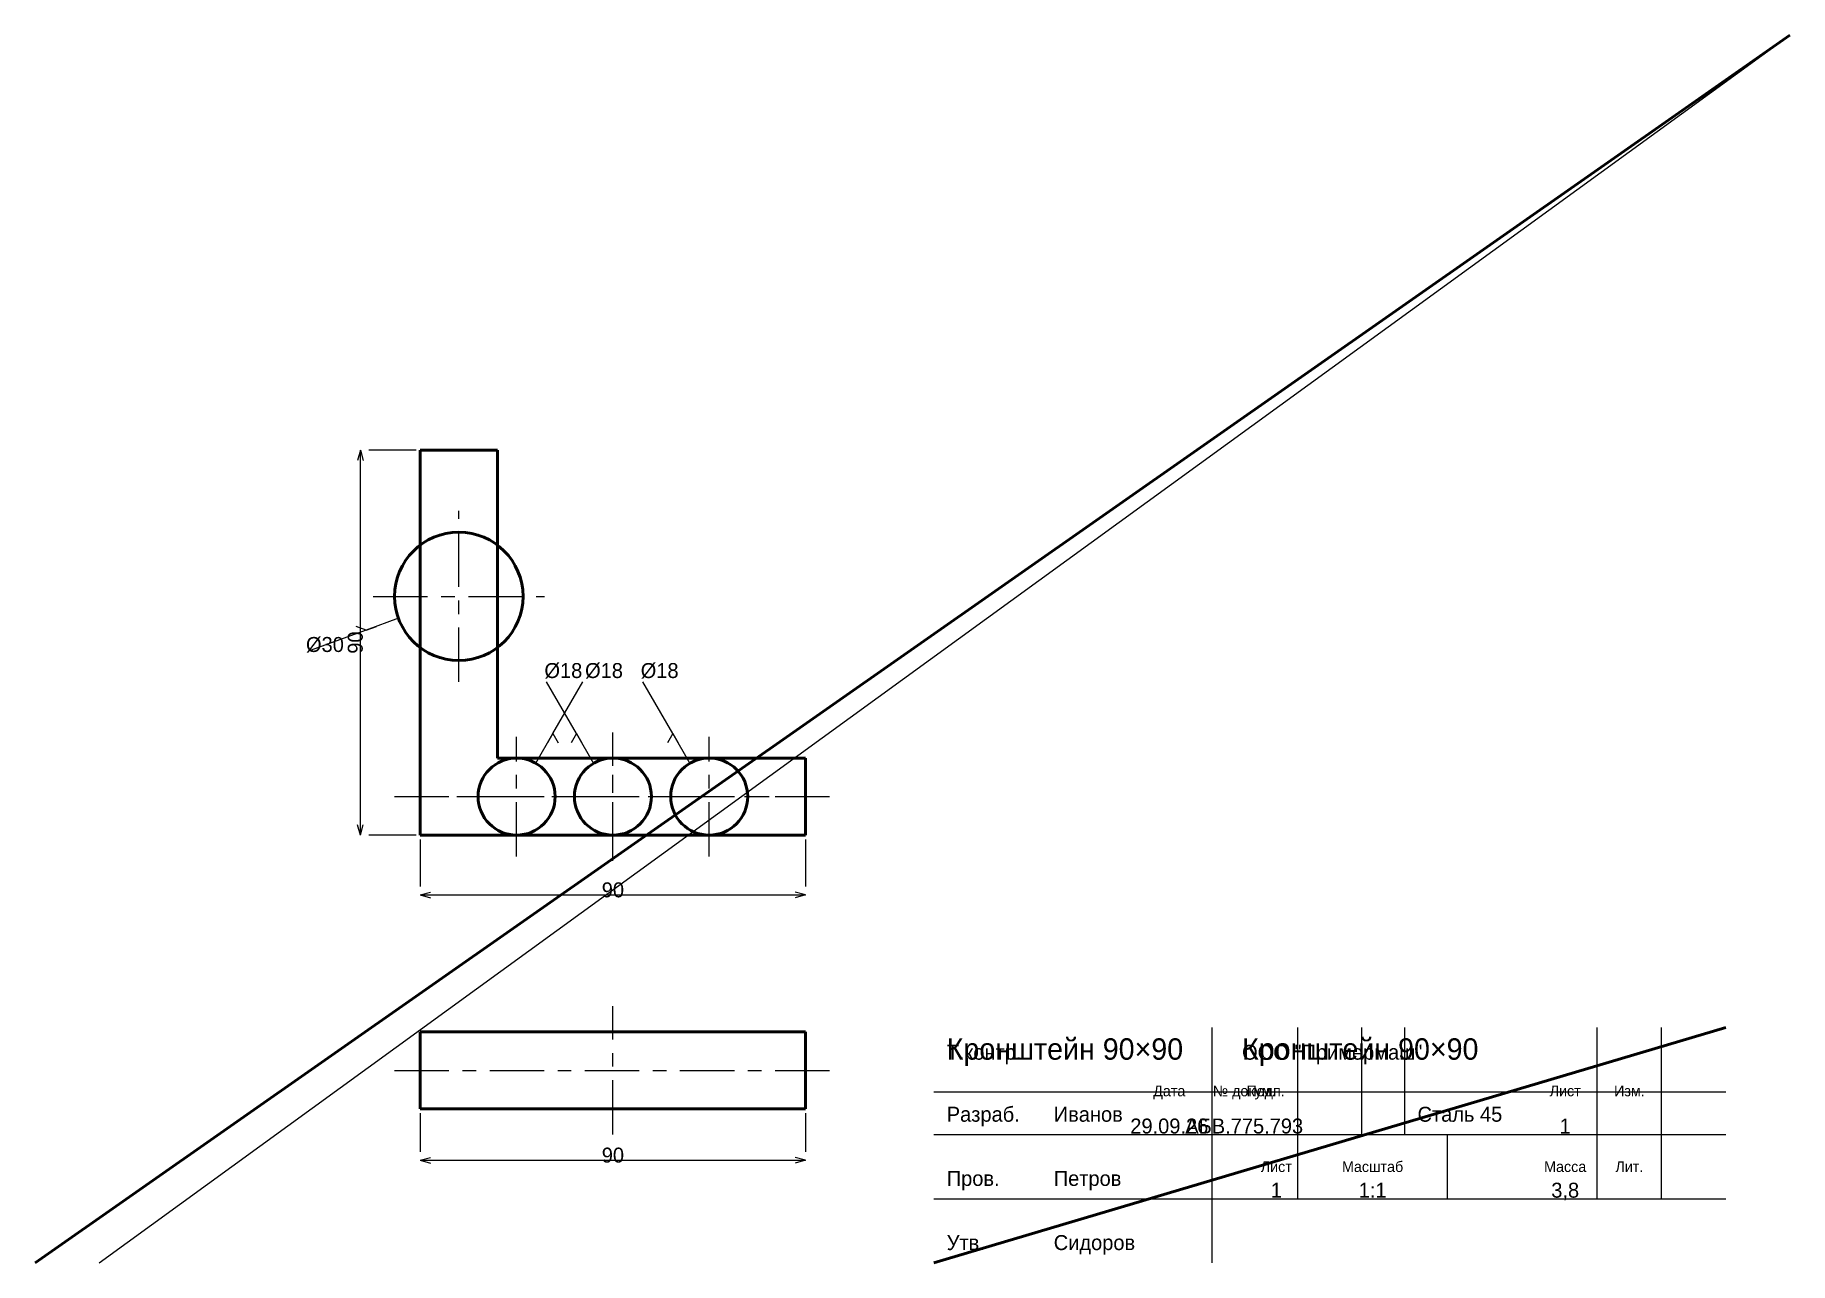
# Model space of a CAD drawing. Header units: millimetres. Extents: x 5 to 415, y 5 to 292.
import ezdxf
from ezdxf.enums import TextEntityAlignment as Align

# ---------------------------------------------------------------- set-up
doc = ezdxf.new("R2010")
doc.units = ezdxf.units.MM
doc.linetypes.add('CENTER', pattern=[22.225, 12.7, -3.175, 3.175, -3.175])
doc.linetypes.add('DASHED', pattern=[9, 6, -3])
for name, color, linetype, lineweight in [('AXIS', 7, 'CENTER', 25), ('DIMS', 7, 'CONTINUOUS', 25), ('MAIN', 7, 'CONTINUOUS', 50), ('TEXT', 7, 'CONTINUOUS', 25), ('THIN', 7, 'CONTINUOUS', 25)]:
    doc.layers.add(name, color=color, linetype=linetype, lineweight=lineweight)

msp = doc.modelspace()

# ---------------------------------------------------------------- linework, layer by layer
at = {"layer": 'AXIS', "linetype": 'CENTER', "lineweight": 25}
for p, q in [((104, 140.8), (104, 180.8)), ((84, 160.8), (124, 160.8)), ((117.5, 100), (117.5, 128)), ((140, 99), (140, 129)), ((140, 100), (140, 128)), ((162.5, 100), (162.5, 128)), ((89, 114), (191, 114)), ((103.5, 114), (131.5, 114)), ((126, 114), (154, 114)), ((148.5, 114), (176.5, 114)), ((140, 35), (140, 65)), ((89, 50), (191, 50))]:
    msp.add_line(p, q, dxfattribs=at)
at = {"layer": 'DIMS', "linetype": 'CONTINUOUS', "lineweight": 25}
for p, q in [((81, 195), (80.353, 192.585)), ((81, 105), (81, 195)), ((81, 195), (81.647, 192.585)), ((94, 195), (83, 195)), ((82.387, 152.934), (69.231, 148.145)), ((82.387, 152.934), (80.038, 153.789)), ((89.905, 155.67), (82.387, 152.934)), ((82.387, 152.934), (84.736, 153.789)), ((131.5, 128.722), (124.5, 140.847)), ((126, 128.722), (133, 140.847)), ((154, 128.722), (147, 140.847)), ((122, 121.794), (126, 128.722)), ((126, 128.722), (124.75, 126.557)), ((126, 128.722), (127.25, 126.557)), ((131.5, 128.722), (130.25, 126.557)), ((135.5, 121.794), (131.5, 128.722)), ((131.5, 128.722), (132.75, 126.557)), ((154, 128.722), (152.75, 126.557)), ((158, 121.794), (154, 128.722)), ((154, 128.722), (155.25, 126.557)), ((81, 105), (80.353, 107.415)), ((81, 105), (81.647, 107.415)), ((94, 105), (83, 105)), ((95, 104), (95, 93)), ((185, 104), (185, 93)), ((95, 91), (97.415, 91.647)), ((95, 91), (185, 91)), ((95, 91), (97.415, 90.353)), ((185, 91), (182.585, 91.647)), ((185, 91), (182.585, 90.353)), ((95, 40), (95, 31)), ((185, 40), (185, 31)), ((95, 29), (97.415, 29.647)), ((95, 29), (185, 29)), ((95, 29), (97.415, 28.353)), ((185, 29), (182.585, 29.647)), ((185, 29), (182.585, 28.353))]:
    msp.add_line(p, q, dxfattribs=at)
at = {"layer": 'MAIN', "linetype": 'CONTINUOUS', "lineweight": 50}
for p, q in [((5, 5), (415, 292)), ((113, 195), (95, 195)), ((95, 195), (95, 105)), ((113, 123), (113, 195)), ((185, 123), (113, 123)), ((185, 105), (185, 123)), ((95, 105), (185, 105)), ((95, 59), (185, 59)), ((95, 41), (95, 59)), ((185, 41), (185, 59)), ((215, 5), (400, 60)), ((95, 41), (185, 41))]:
    msp.add_line(p, q, dxfattribs=at)
for centre, radius in [((104, 160.8), 15), ((117.5, 114), 9), ((140, 114), 9), ((162.5, 114), 9)]:
    msp.add_circle(centre, radius, dxfattribs=at)
at = {"layer": 'THIN', "linetype": 'CONTINUOUS', "lineweight": 25}
for p, q in [((20, 5), (415, 292)), ((280, 5), (280, 60)), ((300, 35), (300, 60)), ((315, 35), (315, 60)), ((325, 35), (325, 60)), ((370, 35), (370, 60)), ((385, 35), (385, 60)), ((215, 45), (400, 45)), ((215, 35), (400, 35)), ((300, 20), (300, 35)), ((335, 20), (335, 35)), ((370, 20), (370, 35)), ((385, 20), (385, 35)), ((215, 20), (400, 20))]:
    msp.add_line(p, q, dxfattribs=at)
at = {"layer": 'THIN', "linetype": 'DASHED', "lineweight": 25}
for p, q in [((108.5, 59), (126.5, 59)), ((131, 59), (149, 59)), ((153.5, 59), (171.5, 59))]:
    msp.add_line(p, q, dxfattribs=at)

# ---------------------------------------------------------------- texts
at = {"layer": 'DIMS', "linetype": 'CONTINUOUS', "lineweight": 25}
msp.add_text('90', height=3.5, rotation=90, dxfattribs=at).set_placement((79.8, 150), align=Align.MIDDLE_CENTER)
for s, p in [('%%c30', (68.292, 147.803)), ('%%c18', (124, 141.713)), ('%%c18', (133.5, 141.713)), ('%%c18', (146.5, 141.713))]:
    msp.add_text(s, height=3.5, dxfattribs=at).set_placement(p)
for p in [(140, 92.2), (140, 30.2)]:
    msp.add_text('90', height=3.5, dxfattribs=at).set_placement(p, align=Align.MIDDLE_CENTER)
at = {"layer": 'TEXT', "linetype": 'CONTINUOUS', "lineweight": 25}
for s, height, p in [('Кронштейн 90×90', 5, (218, 52.5)), ('Кронштейн 90×90', 5, (287, 52.5)), ('Т.контр.', 3.5, (218, 52.5)), ('ООО "Примермаш"', 3.5, (287, 52.5)), ('Разраб.', 3.5, (218, 38)), ('Иванов', 3.5, (243, 38)), ('Сталь 45', 3.5, (328, 38)), ('Пров.', 3.5, (218, 23)), ('Петров', 3.5, (243, 23)), ('Утв.', 3.5, (218, 8)), ('Сидоров', 3.5, (243, 8))]:
    msp.add_text(s, height=height, dxfattribs=at).set_placement(p)
for s, height, p in [('Дата', 2.5, (270, 45.2)), ('№ докум.', 2.5, (287.5, 45.2)), ('Подп.', 2.5, (292.5, 45.2)), ('Лист', 2.5, (362.5, 45.2)), ('Изм.', 2.5, (377.5, 45.2)), ('29.09.26', 3.5, (270, 37)), ('АБВ.775.793', 3.5, (287.5, 37)), ('1', 3.5, (362.5, 37)), ('Лист', 2.5, (295, 27.5)), ('Масштаб', 2.5, (317.5, 27.5)), ('Масса', 2.5, (362.5, 27.5)), ('Лит.', 2.5, (377.5, 27.5)), ('1', 3.5, (295, 22)), ('1:1', 3.5, (317.5, 22)), ('3,8', 3.5, (362.5, 22))]:
    msp.add_text(s, height=height, dxfattribs=at).set_placement(p, align=Align.MIDDLE_CENTER)

doc.saveas('drawing.dxf')
